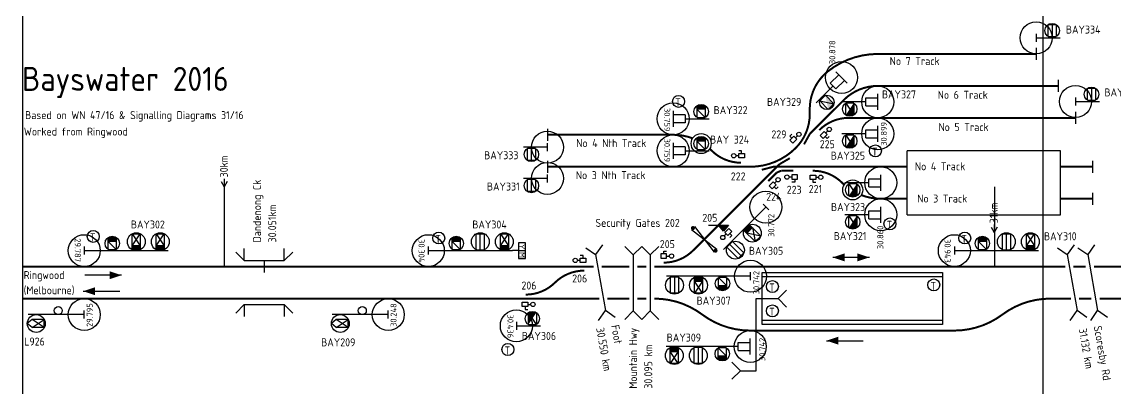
# Model space of a CAD drawing. Extents: x -657 to 273, y -108 to 287.
# Drawn here: x -166.6 to 106.7, y -46.4 to 45.3 of the extents above; entities that cross this region are included whole.
import ezdxf

# ---------------------------------------------------------------- set-up
doc = ezdxf.new("R2010")
doc.units = 0
doc.layers.get('0').update_dxf_attribs({"linetype": 'CONTINUOUS'})
doc.layers.add('CONST', color=1, linetype='CONTINUOUS')
doc.layers.add('LINE', color=5, linetype='CONTINUOUS')
doc.styles.get("Standard").update_dxf_attribs({"font": 'ISOCP'})

msp = doc.modelspace()

# ---------------------------------------------------------------- linework, layer by layer
for p, q in [((89.92911, 41.56762), (89.92911, 44.56762)), ((89.92911, 44.56762), (91.92911, 44.56762)), ((90.92911, 44.56762), (90.92911, 41.56762)), ((91.92911, 44.56762), (91.92911, 41.56762)), ((86.92911, 42.26485), (86.92911, 40.26485)), ((86.92911, 41.26485), (92.92911, 41.26485)), ((89.92911, 41.56762), (91.92911, 41.56762)), ((86.92911, 38.72737), (86.92911, 35.72737)), ((35.46985, 29.92011), (37.59117, 32.04143)), ((39.71249, 29.92011), (36.88406, 32.74854)), ((36.88406, 28.5059), (39.00538, 30.62722)), ((92.43851, 30.72737), (92.43851, 27.72737)), ((36.88406, 28.5059), (35.46985, 29.92011)), ((99.76732, 25.64381), (99.76732, 28.64381)), ((99.76732, 28.64381), (101.76732, 28.64381)), ((100.76732, 28.64381), (100.76732, 25.64381)), ((101.76732, 28.64381), (101.76732, 25.64381)), ((44.33497, 26.22737), (47.33497, 26.22737)), ((44.33497, 24.22737), (44.33497, 26.22737)), ((47.33497, 23.22737), (47.33497, 27.22737)), ((96.76732, 26.34104), (96.76732, 24.34104)), ((96.76732, 25.34104), (102.76732, 25.34104)), ((99.76732, 25.64381), (101.76732, 25.64381)), ((-3.79854, 23.00555), (-3.79854, 19.00555)), ((-0.79854, 22.00555), (-3.79854, 22.00555)), ((-0.79854, 22.00555), (-0.79854, 20.00555)), ((2.20146, 24.30832), (4.20146, 24.30832)), ((2.20146, 21.30832), (2.20146, 24.30832)), ((2.20146, 23.30832), (4.20146, 21.30832)), ((4.20146, 24.30832), (4.20146, 21.30832)), ((44.33497, 24.22737), (47.33497, 24.22737)), ((96.76732, 22.72737), (96.76732, 19.72737)), ((-0.79854, 20.00555), (-3.79854, 20.00555)), ((-0.79854, 21.00555), (5.20146, 21.00555)), ((2.20146, 21.30832), (4.20146, 21.30832)), ((47.33497, 15.22737), (47.33497, 19.22737)), ((-35.18827, 18.50555), (-35.18827, 15.50555)), ((25.38633, 16.62071), (25.88838, 17.12276)), ((25.88838, 16.11867), (25.38633, 16.62071)), ((34.2196, 16.57812), (34.72164, 16.07607)), ((34.72164, 16.07607), (35.22369, 16.57812)), ((44.33497, 18.22737), (47.33497, 18.22737)), ((44.33497, 16.22737), (44.33497, 18.22737)), ((-35.22557, 13.88249), (-41.22557, 13.88249)), ((-35.22557, 12.88249), (-35.22557, 14.88249)), ((-3.79854, 15.00555), (-3.79854, 11.00555)), ((-0.79854, 14.00555), (-3.79854, 14.00555)), ((-0.79854, 14.00555), (-0.79854, 12.00555)), ((2.20146, 13.30832), (2.20146, 16.30832)), ((2.20146, 16.30832), (4.20146, 16.30832)), ((2.20146, 15.30832), (4.20146, 13.30832)), ((4.20146, 16.30832), (4.20146, 13.30832)), ((44.33497, 16.22737), (47.33497, 16.22737)), ((-38.22557, 13.57972), (-40.22557, 13.57972)), ((-40.22557, 10.57972), (-40.22557, 13.57972)), ((-39.22557, 10.57972), (-39.22557, 13.57972)), ((-38.22557, 13.57972), (-38.22557, 10.57972)), ((-0.79854, 12.00555), (-3.79854, 12.00555)), ((-0.79854, 13.00555), (5.20146, 13.00555)), ((2.20146, 13.30832), (4.20146, 13.30832)), ((13.2889, 12.99076), (12.5789, 12.99076)), ((13.2889, 12.28076), (13.2889, 12.99076)), ((93.0288, 13.00555), (54.65978, 13.00555)), ((54.65978, -2.99445), (54.65978, 13.00555)), ((93.0288, -2.99445), (93.0288, 13.00555)), ((-38.22557, 10.57972), (-40.22557, 10.57972)), ((-35.18827, 10.50555), (-35.18827, 7.50555)), ((101.0014, 10.50555), (101.0014, 7.50555)), ((-115.9986, 6.00555), (-115.9986, 4.00555)), ((-35.22557, 6.08943), (-41.22557, 6.08943)), ((-38.22557, 5.78665), (-40.22557, 5.78665)), ((-40.22557, 2.78665), (-40.22557, 5.78665)), ((-39.22557, 2.78665), (-39.22557, 5.78665)), ((-38.22557, 5.78665), (-38.22557, 2.78665)), ((-35.22557, 5.08943), (-35.22557, 7.08943)), ((26.58116, 5.88958), (26.58116, 5.17958)), ((31.15367, 5.84154), (31.15367, 5.13154)), ((45.08371, 6.00555), (48.08371, 6.00555)), ((45.08371, 4.00555), (45.08371, 6.00555)), ((48.08371, 3.00555), (48.08371, 7.00555)), ((-116.7486, 5.30459), (-115.9986, 4.00555)), ((-115.2486, 5.30459), (-115.9986, 4.00555)), ((-38.22557, 2.78665), (-40.22557, 2.78665)), ((21.42992, 3.99634), (21.93197, 3.4943)), ((21.93197, 3.4943), (22.43402, 3.99634)), ((26.58116, 5.17958), (25.87116, 5.17958)), ((31.15367, 5.13154), (31.86367, 5.13154)), ((45.08371, 4.00555), (48.08371, 4.00555)), ((101.0014, 2.50555), (101.0014, -0.49445)), ((19.36953, -1.08954), (17.24821, -3.21086)), ((20.07663, -1.79664), (18.66242, -0.38243)), ((45.08371, -3.99445), (45.08371, -1.99445)), ((45.08371, -1.99445), (48.08371, -1.99445)), ((48.08371, -4.99445), (48.08371, -0.99445)), ((17.24821, -3.21086), (13.00557, -7.4535)), ((45.08371, -3.99445), (48.08371, -3.99445)), ((54.65978, -2.99445), (93.0288, -2.99445)), ((76.43746, -5.45219), (76.43746, -7.45219)), ((-138.9986, -7.75838), (-136.9986, -7.75838)), ((-138.9986, -7.75838), (-136.9986, -10.75838)), ((-138.9986, -10.75838), (-136.9986, -7.75838)), ((-138.9986, -11.75838), (-138.9986, -7.75838)), ((-136.9986, -7.75838), (-136.9986, -11.75838)), ((-132.9986, -7.75838), (-130.9986, -7.75838)), ((-132.9986, -11.75838), (-132.9986, -7.75838)), ((-132.9986, -7.75838), (-130.9986, -10.75838)), ((-132.9986, -10.75838), (-130.9986, -7.75838)), ((-130.9986, -7.75838), (-130.9986, -11.75838)), ((-52.9986, -7.75838), (-50.9986, -7.75838)), ((-52.9986, -11.75838), (-52.9986, -7.75838)), ((-51.9986, -11.75838), (-51.9986, -7.75838)), ((-50.9986, -7.75838), (-50.9986, -11.75838)), ((-46.9986, -11.75838), (-46.9986, -7.75838)), ((-46.9986, -7.75838), (-44.9986, -10.75838)), ((-46.9986, -10.75838), (-44.9986, -7.75838)), ((-46.9986, -7.75838), (-44.9986, -7.75838)), ((-44.9986, -7.75838), (-44.9986, -11.75838)), ((0.78903, -6.69115), (7.15299, -11.6409)), ((1.49614, -5.98404), (6.44589, -12.34801)), ((13.00557, -7.4535), (8.76292, -11.69614)), ((10.36518, -7.69823), (10.86723, -8.20027)), ((15.29381, -5.4991), (13.8796, -6.91332)), ((16.70802, -9.74174), (13.8796, -6.91332)), ((14.5867, -7.62042), (16.00092, -6.20621)), ((18.12224, -8.32753), (14.5867, -7.62042)), ((15.29381, -5.4991), (18.12224, -8.32753)), ((16.00092, -6.20621), (16.70802, -9.74174)), ((75.68746, -6.15315), (76.43746, -7.45219)), ((77.18746, -6.15315), (76.43746, -7.45219)), ((78.48573, -11.75838), (78.48573, -7.75838)), ((78.48573, -7.75838), (80.48573, -7.75838)), ((79.48573, -11.75838), (79.48573, -7.75838)), ((80.48573, -7.75838), (80.48573, -11.75838)), ((84.48573, -7.75838), (86.48573, -7.75838)), ((84.48573, -10.75838), (86.48573, -7.75838)), ((84.48573, -7.75838), (86.48573, -10.75838)), ((84.48573, -11.75838), (84.48573, -7.75838)), ((86.48573, -7.75838), (86.48573, -11.75838)), ((-144.9986, -8.69168), (-142.9986, -8.69168)), ((-144.9986, -11.69168), (-144.9986, -8.69168)), ((-142.9986, -9.69168), (-144.9986, -9.69168)), ((-144.9986, -9.69168), (-142.9986, -11.69168)), ((-142.9986, -8.69168), (-142.9986, -11.69168)), ((-136.9986, -10.75838), (-138.9986, -10.75838)), ((-130.9986, -10.75838), (-132.9986, -10.75838)), ((-58.9986, -8.69168), (-56.9986, -8.69168)), ((-58.9986, -11.69168), (-58.9986, -8.69168)), ((-58.9986, -9.69168), (-56.9986, -11.69168)), ((-56.9986, -9.69168), (-58.9986, -9.69168)), ((-56.9986, -8.69168), (-56.9986, -11.69168)), ((-44.9986, -10.75838), (-46.9986, -10.75838)), ((-42.4986, -9.99445), (-42.4986, -11.99445)), ((-40.7486, -9.99445), (-42.4986, -9.99445)), ((-40.7486, -11.99445), (-40.7486, -9.99445)), ((-21.47771, -10.537), (-23.19844, -12.99445)), ((11.05117, -9.74174), (9.63696, -11.15596)), ((10.34406, -10.44885), (13.17249, -13.27728)), ((10.86723, -8.20027), (10.36518, -8.70232)), ((11.05117, -9.74174), (13.8796, -12.57017)), ((18.12224, -8.32753), (16.70802, -9.74174)), ((72.48573, -8.69168), (74.48573, -8.69168)), ((72.48573, -11.69168), (72.48573, -8.69168)), ((74.48573, -9.69168), (72.48573, -9.69168)), ((72.48573, -9.69168), (74.48573, -11.69168)), ((74.48573, -8.69168), (74.48573, -11.69168)), ((86.48573, -10.75838), (84.48573, -10.75838)), ((96.43349, -10.537), (94.71276, -12.99445)), ((101.54935, -10.537), (99.82863, -12.99445)), ((-150.9986, -10.99445), (-150.9986, -12.99445)), ((-150.9986, -11.99445), (-147.9986, -11.99445)), ((-147.9986, -11.99445), (-141.9986, -11.99445)), ((-144.9986, -11.69168), (-142.9986, -11.69168)), ((-141.9986, -11.99445), (-135.9986, -11.99445)), ((-138.9986, -11.75838), (-136.9986, -11.75838)), ((-135.9986, -11.99445), (-129.9986, -11.99445)), ((-132.9986, -11.75838), (-130.9986, -11.75838)), ((-110.9986, -14.49445), (-113.11992, -12.37313)), ((-110.9986, -14.49445), (-110.9986, -11.49445)), ((-100.9986, -14.49445), (-100.9986, -11.49445)), ((-100.9986, -14.49445), (-98.87728, -12.37313)), ((-64.9986, -10.99445), (-64.9986, -12.99445)), ((-64.9986, -11.99445), (-61.9986, -11.99445)), ((-61.9986, -11.99445), (-55.9986, -11.99445)), ((-58.9986, -11.69168), (-56.9986, -11.69168)), ((-55.9986, -11.99445), (-49.9986, -11.99445)), ((-52.9986, -11.75838), (-50.9986, -11.75838)), ((-49.9986, -11.99445), (-43.9986, -11.99445)), ((-46.9986, -11.75838), (-44.9986, -11.75838)), ((-42.4986, -11.99445), (-43.9986, -11.99445)), ((-42.4986, -11.99445), (-42.4986, -13.99445)), ((-42.4986, -11.99445), (-40.7486, -11.99445)), ((-40.7486, -13.99445), (-40.7486, -11.99445)), ((-26.32099, -13.18497), (-27.03099, -13.18497)), ((-26.32099, -13.89497), (-26.32099, -13.18497)), ((-25.6559, -11.27372), (-23.19844, -12.99445)), ((-23.19844, -12.99445), (-20.72987, -26.99445)), ((-15.87823, -10.93901), (-13.75691, -13.06033)), ((-11.63559, -10.93901), (-13.75691, -13.06033)), ((-13.75691, -13.06033), (-13.75691, -27.06033)), ((-11.63559, -10.93901), (-9.51427, -13.06033)), ((-7.39295, -10.93901), (-9.51427, -13.06033)), ((-9.51427, -13.06033), (-9.51427, -27.06033)), ((-6.16105, -12.82655), (-6.16105, -12.11655)), ((-6.16105, -12.11655), (-5.45105, -12.11655)), ((12.46538, -13.98438), (9.63696, -11.15596)), ((13.8796, -12.57017), (12.46538, -13.98438)), ((66.48573, -10.99445), (66.48573, -12.99445)), ((66.48573, -11.99445), (69.48573, -11.99445)), ((69.48573, -11.99445), (75.48573, -11.99445)), ((72.48573, -11.69168), (74.48573, -11.69168)), ((75.48573, -11.99445), (81.48573, -11.99445)), ((78.48573, -11.75838), (80.48573, -11.75838)), ((81.48573, -11.99445), (87.48573, -11.99445)), ((84.48573, -11.75838), (86.48573, -11.75838)), ((92.2553, -11.27372), (94.71276, -12.99445)), ((94.71276, -12.99445), (97.18134, -26.99445)), ((97.37117, -11.27372), (99.82863, -12.99445)), ((99.82863, -12.99445), (102.2972, -26.99445)), ((-110.9986, -14.49445), (-100.9986, -14.49445)), ((-42.4986, -13.99445), (-40.7486, -13.99445)), ((45.24451, -13.68054), (36.07547, -13.68054)), ((-141.67114, -18.13924), (-150.84019, -18.13924)), ((0.52333, -18.40509), (-5.47667, -18.40509)), ((-2.47667, -18.64116), (-4.47667, -18.64116)), ((-4.47667, -22.64116), (-4.47667, -18.64116)), ((-3.47667, -18.64116), (-3.47667, -22.64116)), ((-2.47667, -18.64116), (-2.47667, -22.64116)), ((6.52333, -18.40509), (0.52333, -18.40509)), ((3.52333, -18.64116), (1.52333, -18.64116)), ((1.52333, -22.64116), (1.52333, -18.64116)), ((3.52333, -18.64116), (3.52333, -22.64116)), ((12.52333, -18.40509), (6.52333, -18.40509)), ((7.52333, -21.70787), (7.52333, -18.70787)), ((9.52333, -20.70787), (7.52333, -18.70787)), ((9.52333, -18.70787), (7.52333, -18.70787)), ((9.52333, -18.70787), (9.52333, -21.70787)), ((15.52333, -18.40509), (12.52333, -18.40509)), ((15.52333, -19.40509), (15.52333, -17.40509)), ((18.48573, -17.49445), (63.48573, -17.49445)), ((18.48573, -30.49445), (18.48573, -17.49445)), ((18.48573, -18.49445), (63.48573, -18.49445)), ((63.48573, -17.49445), (63.48573, -30.49445)), ((3.52333, -22.64116), (1.52333, -19.64116)), ((3.52333, -19.64116), (1.52333, -22.64116)), ((1.52333, -19.64116), (3.52333, -19.64116)), ((7.52333, -20.70787), (9.52333, -20.70787)), ((9.52333, -21.70787), (7.52333, -21.70787)), ((-151.28048, -22.14055), (-142.11143, -22.14055)), ((-2.47667, -22.64116), (-4.47667, -22.64116)), ((3.52333, -22.64116), (1.52333, -22.64116)), ((16.98573, -42.035), (16.98573, -23.99445)), ((16.98573, -23.99445), (22.44024, -23.99445)), ((24.56156, -21.87313), (22.44024, -23.99445)), ((24.56156, -26.11577), (22.44024, -23.99445)), ((-150.9986, -28.99445), (-150.9986, -26.99445)), ((-110.9986, -25.49445), (-113.11992, -27.61577)), ((-110.9986, -25.49445), (-100.9986, -25.49445)), ((-110.9986, -25.49445), (-110.9986, -28.49445)), ((-100.9986, -25.49445), (-98.87728, -27.61577)), ((-100.9986, -25.49445), (-100.9986, -28.49445)), ((-74.9986, -28.99445), (-74.9986, -26.99445)), ((-40.80187, -25.97873), (-40.80187, -26.68873)), ((-40.80187, -26.68873), (-40.09187, -26.68873)), ((-22.45059, -29.45191), (-20.72987, -26.99445)), ((-18.27241, -28.71518), (-20.72987, -26.99445)), ((-15.87823, -29.18165), (-13.75691, -27.06033)), ((-11.63559, -29.18165), (-13.75691, -27.06033)), ((-11.63559, -29.18165), (-9.51427, -27.06033)), ((-7.39295, -29.18165), (-9.51427, -27.06033)), ((95.46061, -29.45191), (97.18134, -26.99445)), ((99.63879, -28.71518), (97.18134, -26.99445)), ((100.57647, -29.45191), (102.2972, -26.99445)), ((104.75466, -28.71518), (102.2972, -26.99445)), ((-163.9986, -29.23052), (-165.23467, -30.23052)), ((-158.9986, -27.99445), (-164.9986, -27.99445)), ((-160.9986, -29.23052), (-163.9986, -29.23052)), ((-163.9986, -31.23052), (-160.9986, -29.23052)), ((-160.9986, -31.23052), (-163.9986, -29.23052)), ((-160.9986, -31.23052), (-160.9986, -29.23052)), ((-155.9986, -27.99445), (-158.9986, -27.99445)), ((-150.9986, -27.99445), (-155.9986, -27.99445)), ((-87.9986, -29.23052), (-89.23467, -30.23052)), ((-82.9986, -27.99445), (-88.9986, -27.99445)), ((-84.9986, -31.23052), (-87.9986, -29.23052)), ((-87.9986, -31.23052), (-84.9986, -29.23052)), ((-84.9986, -29.23052), (-87.9986, -29.23052)), ((-84.9986, -31.23052), (-84.9986, -29.23052)), ((-79.9986, -27.99445), (-82.9986, -27.99445)), ((-74.9986, -27.99445), (-79.9986, -27.99445)), ((63.48573, -29.49445), (18.48573, -29.49445)), ((-163.9986, -31.23052), (-165.23467, -30.23052)), ((-160.9986, -31.23052), (-163.9986, -31.23052)), ((-87.9986, -31.23052), (-89.23467, -30.23052)), ((-84.9986, -31.23052), (-87.9986, -31.23052)), ((63.48573, -30.49445), (18.48573, -30.49445)), ((12.48573, -34.99445), (15.48573, -34.99445)), ((12.48573, -36.99445), (12.48573, -34.99445)), ((15.48573, -37.99445), (15.48573, -33.99445)), ((34.50135, -34.51911), (43.67039, -34.51911)), ((0.48573, -35.99445), (-5.51427, -35.99445)), ((-4.51427, -40.23052), (-4.51427, -36.23052)), ((-2.51427, -36.23052), (-4.51427, -36.23052)), ((-2.51427, -40.23052), (-4.51427, -37.23052)), ((-2.51427, -37.23052), (-4.51427, -40.23052)), ((-4.51427, -37.23052), (-2.51427, -37.23052)), ((-2.51427, -36.23052), (-2.51427, -40.23052)), ((6.48573, -35.99445), (0.48573, -35.99445)), ((3.48573, -36.23052), (1.48573, -36.23052)), ((1.48573, -40.23052), (1.48573, -36.23052)), ((2.48573, -36.23052), (2.48573, -40.23052)), ((3.48573, -36.23052), (3.48573, -40.23052)), ((12.48573, -35.99445), (6.48573, -35.99445)), ((9.48573, -38.29723), (7.48573, -36.29723)), ((9.48573, -36.29723), (7.48573, -36.29723)), ((7.48573, -39.29723), (7.48573, -36.29723)), ((9.48573, -36.29723), (9.48573, -39.29723)), ((12.48573, -36.99445), (15.48573, -36.99445)), ((-2.51427, -40.23052), (-4.51427, -40.23052)), ((3.48573, -40.23052), (1.48573, -40.23052)), ((7.48573, -38.29723), (9.48573, -38.29723)), ((9.48573, -39.29723), (7.48573, -39.29723)), ((10.87509, -39.91368), (12.99641, -42.035)), ((10.87509, -44.15632), (12.99641, -42.035)), ((12.99641, -42.035), (16.98573, -42.035))]:
    msp.add_line(p, q)
at = {"ltscale": 4}
for p, q in [((36.17695, 29.21301), (31.93431, 24.97037)), ((34.26973, 26.87759), (32.85551, 25.46338)), ((32.85551, 25.46338), (36.39105, 24.75627)), ((34.97683, 23.34206), (32.85551, 25.46338)), ((34.26973, 26.87759), (36.39105, 24.75627)), ((36.39105, 24.75627), (34.97683, 23.34206)), ((44.33497, 25.22737), (38.33497, 25.22737)), ((39.33497, 21.9246), (39.33497, 24.9246)), ((41.33497, 24.9246), (39.33497, 24.9246)), ((39.33497, 24.9246), (41.33497, 21.9246)), ((41.33497, 24.9246), (41.33497, 21.9246)), ((41.33497, 21.9246), (39.33497, 21.9246)), ((44.33497, 17.22737), (38.33497, 17.22737)), ((39.33497, 13.9246), (39.33497, 16.9246)), ((41.33497, 16.9246), (39.33497, 16.9246)), ((39.33497, 16.9246), (41.33497, 13.9246)), ((41.33497, 16.9246), (41.33497, 13.9246)), ((41.33497, 13.9246), (39.33497, 13.9246)), ((45.08371, 5.00555), (39.08371, 5.00555)), ((40.08371, 4.70277), (42.08371, 1.70277)), ((40.08371, 1.70277), (40.08371, 4.70277)), ((42.08371, 4.70277), (40.08371, 4.70277)), ((42.08371, 4.70277), (42.08371, 1.70277)), ((42.08371, 1.70277), (40.08371, 1.70277)), ((45.08371, -2.99445), (39.08371, -2.99445)), ((40.08371, -3.29723), (42.08371, -6.29723)), ((42.08371, -3.29723), (40.08371, -3.29723)), ((40.08371, -6.29723), (40.08371, -3.29723)), ((42.08371, -3.29723), (42.08371, -6.29723)), ((42.08371, -6.29723), (40.08371, -6.29723)), ((-42.9986, -29.80105), (-42.9986, -31.80105)), ((-37.9986, -30.49827), (-39.9986, -27.49827)), ((-39.9986, -30.49827), (-39.9986, -27.49827)), ((-39.9986, -27.49827), (-37.9986, -27.49827)), ((-37.9986, -27.49827), (-37.9986, -30.49827)), ((-42.9986, -30.80105), (-36.9986, -30.80105)), ((-39.9986, -30.49827), (-37.9986, -30.49827))]:
    msp.add_line(p, q, dxfattribs=at)
at = {"linetype": 'CONTINUOUS'}
for p, q in [((26.39042, 16.62071), (25.38633, 15.61662)), ((27.14349, 15.86764), (26.39042, 16.62071)), ((26.76696, 16.24418), (27.269, 16.74622)), ((32.96448, 16.82914), (33.96857, 17.83323)), ((33.71755, 16.07607), (32.96448, 16.82914)), ((34.72164, 17.08016), (33.71755, 16.07607)), ((33.96857, 17.83323), (34.72164, 17.08016)), ((34.34511, 17.4567), (34.84715, 17.95874)), ((25.38633, 15.61662), (26.1394, 14.86355)), ((26.1394, 14.86355), (27.14349, 15.86764)), ((12.5789, 11.74826), (11.8689, 11.74826)), ((12.5789, 12.28076), (13.9989, 12.28076)), ((12.5789, 11.21576), (12.5789, 12.28076)), ((13.9989, 11.21576), (12.5789, 11.21576)), ((13.9989, 12.28076), (13.9989, 11.21576)), ((25.87116, 6.42208), (25.16116, 6.42208)), ((25.87116, 6.95458), (25.87116, 5.88958)), ((27.29116, 6.95458), (25.87116, 6.95458)), ((25.87116, 5.88958), (27.29116, 5.88958)), ((27.29116, 5.88958), (27.29116, 6.95458)), ((30.44367, 5.84154), (30.44367, 6.90654)), ((30.44367, 6.90654), (31.86367, 6.90654)), ((31.86367, 5.84154), (30.44367, 5.84154)), ((31.86367, 6.90654), (31.86367, 5.84154)), ((31.86367, 6.37404), (32.57367, 6.37404)), ((20.17481, 4.24737), (21.1789, 5.25146)), ((20.92788, 3.4943), (20.17481, 4.24737)), ((21.93197, 4.49839), (20.92788, 3.4943)), ((21.1789, 5.25146), (21.93197, 4.49839)), ((21.55544, 4.87492), (22.05748, 5.37697)), ((5.00655, -5.63049), (10.00655, -5.63049)), ((8.75655, -7.13049), (7.50655, -5.63049)), ((10.00655, -5.63049), (8.75655, -7.13049)), ((9.4866, -7.82374), (8.98456, -8.32579)), ((10.11416, -6.44311), (9.11007, -7.4472)), ((9.11007, -7.4472), (9.86314, -8.20027)), ((9.86314, -8.20027), (10.86723, -7.19618)), ((10.86723, -7.19618), (10.11416, -6.44311)), ((-6.87105, -12.82655), (-6.87105, -13.89155)), ((-5.45105, -12.82655), (-6.87105, -12.82655)), ((-5.45105, -13.89155), (-5.45105, -12.82655)), ((-5.45105, -13.35905), (-4.74105, -13.35905)), ((-27.03099, -14.42747), (-27.74099, -14.42747)), ((-27.03099, -14.95997), (-27.03099, -13.89497)), ((-27.03099, -13.89497), (-25.61099, -13.89497)), ((-25.61099, -14.95997), (-27.03099, -14.95997)), ((-25.61099, -13.89497), (-25.61099, -14.95997)), ((-6.87105, -13.89155), (-5.45105, -13.89155)), ((-41.51187, -24.91373), (-40.09187, -24.91373)), ((-41.51187, -25.97873), (-41.51187, -24.91373)), ((-40.09187, -25.97873), (-41.51187, -25.97873)), ((-40.09187, -24.91373), (-40.09187, -25.97873)), ((-40.09187, -25.44623), (-39.38187, -25.44623))]:
    msp.add_line(p, q, dxfattribs=at)
at = {"const_width": 0.5}
for points in [[(47.33497, 37.22737, 0.170049142), (34.85653, 32.8571, 3.548070617)], [(34.85653, 32.8571, 0.228097961), (30.3436, 23.47926, 0.061742189)], [(47.33497, 29.22737, 0.198912367), (38.84969, 25.71265, 1.780180492)], [(26.82888, 13.69184, 0.198912367), (30.3436, 22.17712, 1.992198885)], [(32.7226, 18.17135, -0.198912367), (40.02127, 21.22737, -4.660690889)], [(-3.79854, 17.00555, -0.091316474), (1.06677, 16.10951, -1.054147196)], [(5.33369, 13.5031, -0.013238248), (5.85831, 13.00555, -1.054147196)], [(15.51517, 9.00555, 0.198912367), (26.82888, 13.69184, 0.029163391)], [(13.18018, 10.00555, -0.196921485), (5.85831, 13.00555, 4.369263784)], [(31.10499, 8.00555, -0.198912367), (38.42686, 5.00555, -4.660690889)], [(38.95148, 4.50799, -0.013238248), (38.42686, 5.00555, 0.349549692)], [(48.08371, 1.00555, -0.091316474), (43.2184, 1.90159, 0.349549692)], [(-6.17928, -14.99445, 0.196921485), (1.14259, -11.99445, -4.369263784)], [(-26.01988, -16.99445, 0.198912367), (-33.34174, -19.99445, 4.660690889)], [(-40.66361, -22.99445, 0.196921485), (-33.34174, -19.99445, -4.369263784)], [(3.48573, -27.99445, 0.16227766), (-8.51427, -23.99445, 1.13792473)], [(78.48573, -27.99445, -0.16227766), (90.48573, -23.99445, -1.13792473)], [(3.48573, -27.99445, 0.16227766), (15.48573, -31.99445, -0.72522955)], [(78.48573, -27.99445, -0.16227766), (66.48573, -31.99445, 0.72522955)]]:
    msp.add_lwpolyline(points, format="xyb", dxfattribs=at)
for points in [[(47.33497, 37.22737), (86.92911, 37.22737)], [(47.33497, 29.22737), (92.43851, 29.22737)], [(38.84969, 25.71265), (30.36441, 17.22737)], [(30.3436, 22.17712), (30.3436, 23.47926)], [(40.02127, 21.22737), (96.76732, 21.22737)], [(-3.79854, 17.00555), (-35.18827, 17.00555)], [(30.36441, 17.22737), (28.90971, 14.60367)], [(25.35672, 11.14395), (22.76686, 9.62982)], [(2.78725, 9.00555), (-35.18827, 9.00555)], [(15.51517, 9.00555), (2.78725, 9.00555)], [(22.76686, 9.62982), (17.45629, 4.31926)], [(18.35777, 8.24489), (21.25973, 9.00555)], [(21.25973, 9.00555), (28.77, 9.00555)], [(22.1004, 7.54915), (23.20224, 8.00555)], [(23.20224, 8.00555), (26.20224, 8.00555)], [(41.49792, 9.00555), (28.77, 9.00555)], [(41.49792, 9.00555), (54.65978, 9.00555)], [(93.0288, 9.00555), (101.0014, 9.00555)], [(22.1004, 7.54915), (19.97908, 5.42783)], [(1.14259, -11.99445), (17.45629, 4.31926)], [(48.08371, 1.00555), (54.65978, 1.00555)], [(93.0288, 1.00555), (101.0014, 1.00555)], [(-166.3476, -15.99445), (-36.41281, -15.99445)], [(-36.41281, -15.99445), (-23.68489, -15.99445)], [(-21.65404, -15.99445), (-14.75691, -15.99445)], [(-12.75691, -15.99445), (-10.51427, -15.99445)], [(-8.51427, -15.99445), (4.21365, -15.99445)], [(4.21365, -15.99445), (94.22631, -15.99445)], [(96.25717, -15.99445), (99.34218, -15.99445)], [(101.37303, -15.99445), (226.6524, -15.99445)], [(-166.3476, -23.99445), (-42.9986, -23.99445)], [(-42.9986, -23.99445), (-30.27068, -23.99445)], [(-30.27068, -23.99445), (-22.27427, -23.99445)], [(-20.24342, -23.99445), (-14.75691, -23.99445)], [(-12.75691, -23.99445), (-10.51427, -23.99445)], [(90.48573, -23.99445), (95.63693, -23.99445)], [(97.66778, -23.99445), (100.7528, -23.99445)], [(102.78365, -23.99445), (226.6524, -23.99445)], [(66.48573, -31.99445), (15.48573, -31.99445)]]:
    msp.add_lwpolyline(points, dxfattribs=at)
for points in [[(0.96581, -6.51437, 1), (1.31936, -6.16082, 1)], [(6.62266, -12.17123, 1), (6.97622, -11.81768, 1)]]:
    msp.add_lwpolyline(points, format="xyb", close=True, dxfattribs=at)
for centre, radius in [((90.92911, 43.06762), 1.80278), ((100.76732, 27.14381), 1.80278), ((-2.45322, 25.36392), 1.5), ((3.20146, 22.80832), 1.80278), ((3.20146, 14.80832), 1.80278), ((-39.22557, 12.07972), 1.80278), ((46.73847, 12.97844), 1.5), ((-39.22557, 4.28665), 1.80278), ((16.00092, -7.62042), 2.23607), ((50.37766, -5.30429), 1.5), ((-148.74523, -8.43448), 1.5), ((-137.9986, -9.75838), 2.23607), ((-131.9986, -9.75838), 2.23607), ((-62.41266, -8.82744), 1.5), ((-51.9986, -9.75838), 2.23607), ((-45.9986, -9.75838), 2.23607), ((69.07167, -8.82744), 1.5), ((79.48573, -9.75838), 2.23607), ((85.48573, -9.75838), 2.23607), ((-143.9986, -10.19168), 1.80278), ((-57.9986, -10.19168), 1.80278), ((11.75828, -11.86306), 2.23607), ((73.48573, -10.19168), 1.80278), ((-3.47667, -20.64116), 2.23607), ((2.52333, -20.64116), 2.23607), ((8.52333, -20.20787), 1.80278), ((61.3408, -20.58287), 1.5), ((21.0078, -20.97602), 1.5), ((-157.4986, -26.99445), 1), ((-81.4986, -26.99445), 1), ((21.0078, -27.06976), 1.5), ((-162.9986, -30.23052), 2.23607), ((-86.9986, -30.23052), 2.23607), ((-45.10681, -36.7281), 1.5), ((-3.51427, -38.23052), 2.23607), ((2.48573, -38.23052), 2.23607), ((8.48573, -37.79723), 1.80278)]:
    msp.add_circle(centre, radius)
at = {"ltscale": 4}
for centre in [(34.62328, 25.10982), (40.33497, 23.4246), (40.33497, 15.4246), (41.08371, 3.20277), (41.08371, -4.79723), (-38.9986, -28.99827)]:
    msp.add_circle(centre, 1.80278, dxfattribs=at)
at = {"linetype": 'CONTINUOUS'}
for centre in [(27.64554, 17.12276), (35.22369, 18.33528), (11.3364, 11.74826), (22.43402, 5.7535), (24.62866, 6.42208), (33.10617, 6.37404), (8.60802, -8.70232), (-4.20855, -13.35905), (-28.27349, -14.42747), (-38.84937, -25.44623)]:
    msp.add_circle(centre, 0.5325, dxfattribs=at)
at = {"ltscale": 4}
for points in [[(34.26973, 26.87759), (36.39105, 24.75627), (34.97683, 23.34206)], [(41.33497, 24.9246), (41.33497, 21.9246), (39.33497, 21.9246)], [(41.33497, 16.9246), (41.33497, 13.9246), (39.33497, 13.9246)], [(42.08371, 4.70277), (42.08371, 1.70277), (40.08371, 1.70277)], [(42.08371, -3.29723), (42.08371, -6.29723), (40.08371, -6.29723)], [(-39.9986, -30.49827), (-39.9986, -27.49827), (-37.9986, -27.49827)]]:
    msp.add_solid(points, dxfattribs=at)
for points in [[(2.20146, 24.30832), (4.20146, 24.30832), (2.20146, 23.30832), (4.20146, 23.30832)], [(2.20146, 16.30832), (4.20146, 16.30832), (2.20146, 15.30832), (4.20146, 15.30832)], [(16.00092, -6.20621), (14.5867, -7.62042), (15.29381, -5.4991), (13.8796, -6.91332)], [(-144.9986, -8.69168), (-142.9986, -8.69168), (-144.9986, -9.69168), (-142.9986, -9.69168)], [(-138.9986, -10.75838), (-136.9986, -10.75838), (-138.9986, -11.75838), (-136.9986, -11.75838)], [(-132.9986, -10.75838), (-130.9986, -10.75838), (-132.9986, -11.75838), (-130.9986, -11.75838)], [(-58.9986, -8.69168), (-56.9986, -8.69168), (-58.9986, -9.69168), (-56.9986, -9.69168)], [(-46.9986, -10.75838), (-44.9986, -10.75838), (-46.9986, -11.75838), (-44.9986, -11.75838)], [(72.48573, -8.69168), (74.48573, -8.69168), (72.48573, -9.69168), (74.48573, -9.69168)], [(84.48573, -10.75838), (86.48573, -10.75838), (84.48573, -11.75838), (86.48573, -11.75838)], [(36.07547, -13.68054), (39.07547, -14.68054), (39.07547, -12.68054)], [(45.24451, -13.68054), (42.24451, -12.68054), (42.24451, -14.68054)], [(-141.67114, -18.13924), (-144.67114, -17.13924), (-144.67114, -19.13924)], [(3.52333, -19.64116), (1.52333, -19.64116), (3.52333, -18.64116), (1.52333, -18.64116)], [(-151.28048, -22.14055), (-148.28048, -23.14055), (-148.28048, -21.14055)], [(9.52333, -21.70787), (7.52333, -21.70787), (9.52333, -20.70787), (7.52333, -20.70787)], [(34.50135, -34.51911), (37.50135, -35.51911), (37.50135, -33.51911)], [(-2.51427, -37.23052), (-4.51427, -37.23052), (-2.51427, -36.23052), (-4.51427, -36.23052)], [(9.48573, -39.29723), (7.48573, -39.29723), (9.48573, -38.29723), (7.48573, -38.29723)]]:
    msp.add_solid(points)
at = {"linetype": 'CONTINUOUS'}
msp.add_solid([(10.00655, -5.63049), (7.50655, -5.63049), (8.75655, -7.13049)], dxfattribs=at)
at = {"layer": 'CONST'}
for p, q in [((-115.9986, 4.00555), (-115.9986, -15.99445)), ((76.48573, 4.00555), (76.48573, -15.99445)), ((-105.9986, -14.49445), (-105.9986, -17.49445))]:
    msp.add_line(p, q, dxfattribs=at)
at = {"layer": 'CONST', "ltscale": 4}
for centre in [(86.92911, 41.26485), (96.76732, 25.34104), (-35.22557, 13.88249), (-35.22557, 6.08943), (-42.9986, -30.80105)]:
    msp.add_circle(centre, 4, dxfattribs=at)
at = {"layer": 'CONST'}
for centre, radius in [((38.29827, 31.33433), 4), ((47.33497, 25.22737), 4), ((-3.79854, 21.00555), 4), ((47.33497, 17.22737), 4), ((-3.79854, 13.00555), 4), ((3.20146, 14.80832), 2.5), ((48.08371, 5.00555), 4), ((41.08371, 3.20277), 2.5), ((19.36953, -1.08954), 4), ((48.08371, -2.99445), 4), ((-150.9986, -11.99445), 4), ((-64.9986, -11.99445), 4), ((66.48573, -11.99445), 4), ((15.52333, -18.40509), 4), ((-150.9986, -27.99445), 4), ((-74.9986, -27.99445), 4), ((15.48573, -35.99445), 4)]:
    msp.add_circle(centre, radius, dxfattribs=at)
at = {"layer": 'LINE'}
for p in [(-166.3476, -150.04851), (-166.3476, -263.32559), (88.6524, -150.04851)]:
    msp.add_xline(p, (0, 1), dxfattribs=at)

# ---------------------------------------------------------------- texts
for s, height, p in [('BAY334', 2, (94.36909, 42.33274)), ('No 7 Track', 2, (50.33097, 34.45238)), ('Bayswater 2016', 6, (-166.56448, 27.99112)), ('BAY327', 2, (48.38778, 26.10986)), ('No 6 Track', 2, (62.33359, 25.999)), ('BAY332', 2, (104.01054, 26.60552)), ('T', 2, (-3.2897, 24.13085)), ('BAY329', 2, (19.66022, 24.24225)), ('Based on WN 47/16 & Signalling Diagrams 31/16', 2, (-165.77786, 20.91771)), ('BAY322', 2, (6.32145, 22.17114)), ('No 5 Track', 2, (62.53035, 17.9388)), ('Worked from Ringwood', 2, (-166.10262, 16.81053)), ('BAY 324', 2, (5.43618, 14.80034)), ('229', 2, (20.74662, 16.1057)), ('No 4 Nth Track', 2, (-28.0224, 13.92492)), ('225', 2, (32.84804, 13.64854)), ('T', 2, (45.902, 11.74537)), ('BAY333', 2, (-51.03964, 10.8783)), ('BAY325', 2, (35.59811, 10.77582)), ('No 4 Track', 2, (56.62742, 8.10929)), ('No 3 Nth Track', 2, (-28.12076, 5.899)), ('222', 2, (10.61347, 5.5883)), ('BAY331', 2, (-50.35109, 3.04895)), ('223', 2, (24.5812, 2.24687)), ('221', 2, (30.09313, 2.44286)), ('224', 2, (19.46625, 0.47788)), ('No 3 Track', 2, (57.21772, 0.04909)), ('BAY323', 2, (35.65865, -2.074)), ('BAY302', 2, (-139.3545, -6.4472)), ('BAY304', 2, (-54.00523, -6.4472)), ('Security Gates 202', 2, (-23.23219, -6.05152)), ('205', 2, (3.48194, -4.77741)), ('T', 2, (49.54118, -6.53736)), ('T', 2, (-149.5817, -9.66755)), ('T', 2, (-63.24913, -10.06052)), ('BAY321', 2, (36.3474, -9.34784)), ('T', 2, (68.23519, -10.06052)), ('BAY310', 2, (88.89142, -9.39605)), ('205', 2, (-7.14139, -11.36199)), ('BAY305', 2, (15.14486, -13.03178)), ('Ringwood', 2, (-166.14132, -19.1023)), ('206', 2, (-29.03969, -19.9523)), ('(Melbourne)', 2, (-166.14132, -22.9023)), ('206', 2, (-41.72408, -21.72065)), ('T', 2, (20.17132, -22.20909)), ('T', 2, (60.50433, -21.81594)), ('BAY307', 2, (2.06241, -25.513)), ('T', 2, (20.17132, -28.30284)), ('BAY306', 2, (-41.61581, -34.34786)), ('BAY309', 2, (-5.41327, -34.74866)), ('L926', 2, (-166.00981, -35.73649)), ('BAY209', 2, (-91.78053, -35.93307)), ('T', 2, (-45.94329, -37.96117))]:
    msp.add_text(s, height=height).set_placement(p)
for s, height, rotation, p in [('30.878', 1.5, 90, (36.72841, 34.68348)), ('30.759', 1.5, 270, (-6.04795, 23.72066)), ('30.899', 1.5, 90, (49.61626, 14.24045)), ('30.759', 1.5, 270, (-6.04795, 16.05364)), ('30km', 2, 90, (-115.10505, 6.33625)), ('Dandenong Ck', 2, 90, (-106.8204, -9.93108)), ('30.051km', 2, 90, (-103.0204, -9.93108)), ('31km', 2, 90, (77.33101, -5.12148)), ('30.772', 1.5, 90, (21.47943, -8.56481)), ('30.860', 1.5, 90, (48.73074, -11.61352)), ('29.787', 1.5, 270, (-153.37763, -8.91343)), ('30.304', 1.5, 270, (-67.43838, -9.10991)), ('Y', 1.5, 270, (-42.40902, -10.34064)), ('30.943', 1.5, 270, (64.04595, -9.10991)), ('M', 1.5, 270, (-42.33983, -12.33976)), ('30.742', 1.5, 90, (17.74056, -22.9172)), ('29.795', 1.5, 90, (-148.89914, -31.07599)), ('30.248', 1.5, 90, (-72.94816, -31.07597)), ('30.436', 1.5, 270, (-45.2161, -27.97233)), ('30.550 km', 2, 280, (-23.05636, -31.42422)), ('Foot', 2, 280, (-19.31409, -30.76436)), ('Mountain Hwy', 2, 90, (-12.82109, -46.53057)), ('31.132 km', 2, 280, (97.55987, -31.62088)), ('Scoresby Rd', 2, 280, (101.30214, -30.96102)), ('30.742', 1.5, 90, (19.21643, -39.6289)), ('30.095 km', 2, 90, (-9.02109, -46.53057))]:
    msp.add_text(s, height=height, rotation=rotation).set_placement(p)

doc.saveas('drawing.dxf')
